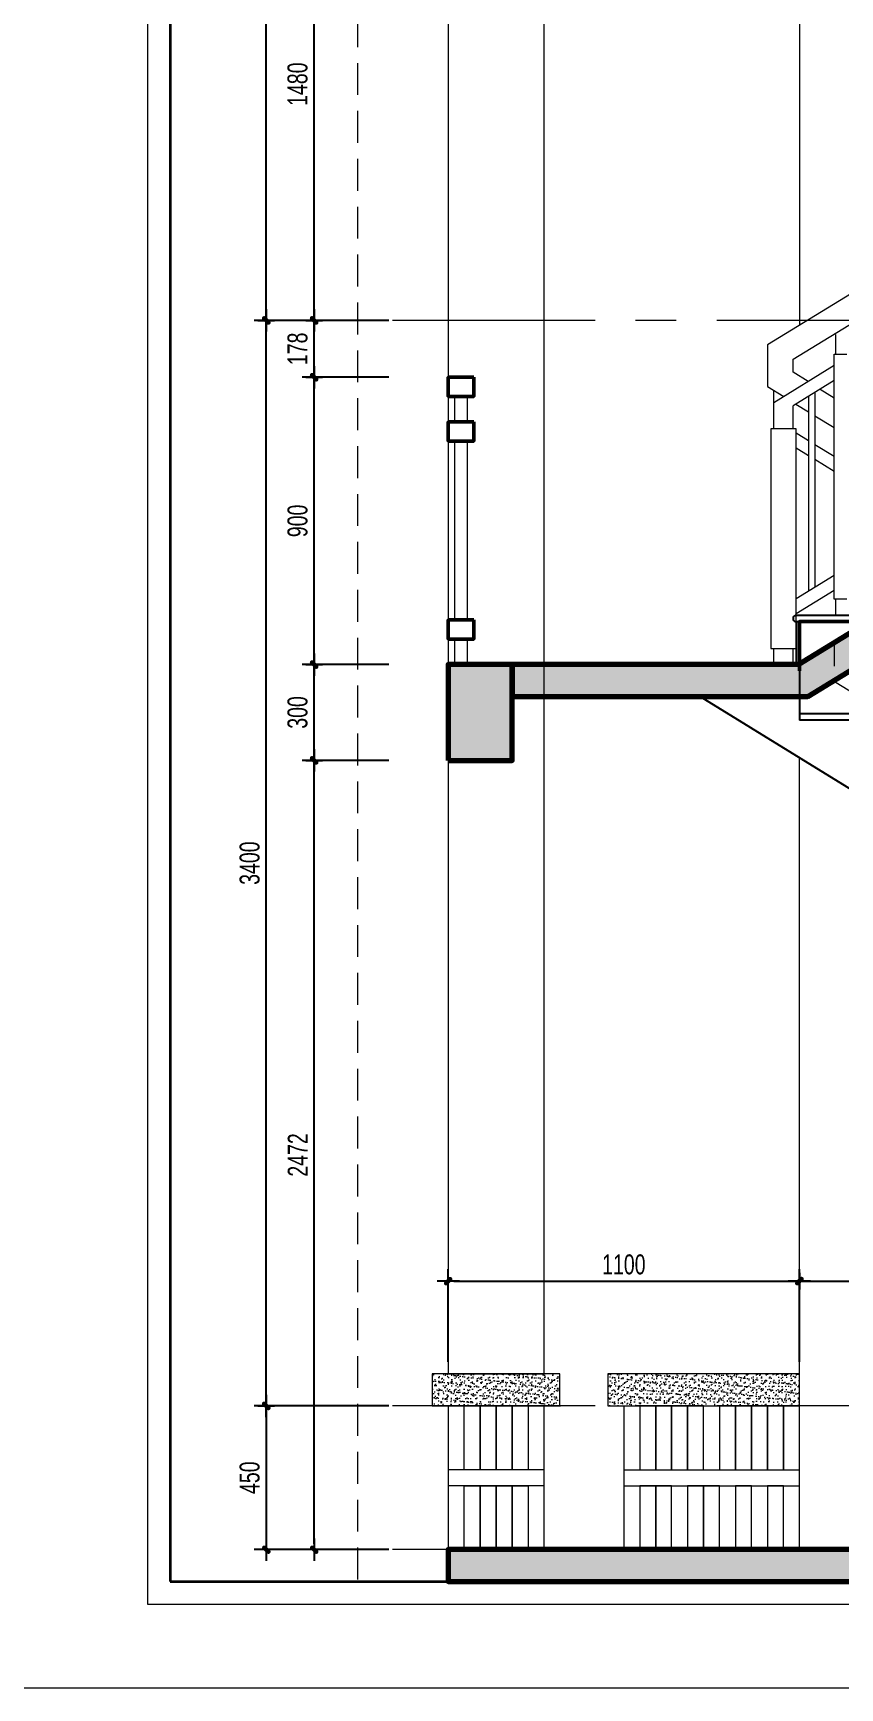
# Model space of a CAD drawing. Header units: inches. Extents: x 88947 to 296847, y 35049 to 161062.
# Drawn here: x 222946 to 225473, y 87555 to 92738 of the extents above; entities that cross this region are included whole.
import ezdxf

# ---------------------------------------------------------------- set-up
doc = ezdxf.new("R2010")
doc.units = ezdxf.units.IN
doc.header["$MEASUREMENT"] = 0
doc.header["$PDMODE"] = 1
for name, pattern in [('ACAD_ISO03W100', [30, 12, -18]), ('CENTER', [50.8, 31.75, -6.35, 6.35, -6.35]), ('DASHED', [0.75, 0.5, -0.25])]:
    doc.linetypes.add(name, pattern=pattern)
for name, color, linetype, lineweight in [('A-Dims', 145, 'Continuous', 25), ('A-Text', 30, 'Continuous', 9), ('A-Wall', 2, 'Continuous', 35), ('DIM', 7, 'Continuous', 25), ('HACTH', 8, 'Continuous', 5), ('KHUNG 1', 6, 'Continuous', 70), ('KHUNG 2', 144, 'Continuous', 18), ('KY HIEU', 4, 'Continuous', 25), ('NETMANH', 192, 'Continuous', 18), ('netthay', 254, 'Continuous', 25), ('THAY', 3, 'Continuous', 18), ('TRUC', 252, 'ACAD_ISO03W100', 13), ('TUONG', 4, 'Continuous', 50)]:
    doc.layers.add(name, color=color, linetype=linetype, lineweight=lineweight)
doc.styles.add('VNI-HELVE-CONDENSE', font='VNARIAL.TTF', dxfattribs={"width": 0.7})
doc.dimstyles.new('TAS-50', dxfattribs={"dimscale": 25, "dimtxt": 2.5, "dimasz": 0.7, "dimexe": 1.5, "dimexo": 1.5, "dimgap": 0.8, "dimtad": 1, "dimdec": 0, "dimzin": 3, "dimdsep": 46, "dimtxsty": 'VNI-HELVE-CONDENSE', "dimblk": 'TICK', "dimcen": 2.5, "dimclrt": 71, "dimazin": 2, "dimtfac": 0.75, "dimtdec": 0, "dimtix": 1, "dimtmove": 2, "dimatfit": 2, "dimldrblk": 'TICK123', "dimfxl": 1.5, "dimtolj": 1, "dimtzin": 0, "dimarcsym": 0})

# ---------------------------------------------------------------- blocks, each defined once
blk = doc.blocks.new('A$C48460813')
at = {"layer": 'THAY'}
for points in [[(80, 840), (120, 840), (120, 760), (80, 760)], [(80, 700), (120, 700), (120, 140), (80, 140)], [(80, 80), (120, 80), (120, 0), (80, 0)]]:
    blk.add_lwpolyline(points, close=True, dxfattribs=at)
at = {"layer": 'TUONG'}
for points in [[(60, 900), (140, 900), (140, 840), (60, 840)], [(60, 760), (140, 760), (140, 700), (60, 700)], [(60, 140), (140, 140), (140, 80), (60, 80)]]:
    blk.add_lwpolyline(points, close=True, dxfattribs=at)
blk = doc.blocks.new('A$C779A4126')
at = {"layer": 'netthay'}
for p, q in [((0, 154), (-250, 154)), ((0, 134), (-250, 134)), ((0, 134), (0, -20))]:
    blk.add_line(p, q, dxfattribs=at)
blk.add_arc((0.3, 144), 10, 268.513, 91.487, dxfattribs=at)
blk = doc.blocks.new('A$C321E587E')
at = {"layer": 'netthay'}
for p, q in [((-12.3, 154), (250, 154)), ((-12.3, 134), (250, 134)), ((-10, 134), (-10, 0))]:
    blk.add_line(p, q, dxfattribs=at)
blk.add_arc((-9.7, 144), 10.3, 104.4486, 255.5514, dxfattribs=at)
at = {"layer": 'TUONG'}
blk.add_lwpolyline([(0, -20), (0, 134), (250, 134), (250, 134)], dxfattribs=at)
blk = doc.blocks.new('khung ten')
at = {"layer": 'A-Wall', "ltscale": 0.7}
blk.add_lwpolyline([(267204, -219099), (305804, -219099), (305804, -190799), (267204, -190799)], close=True, dxfattribs=at)
at = {"layer": 'KHUNG 2', "ltscale": 0.7}
blk.add_lwpolyline([(267004, -219299), (306004, -219299), (306004, -190599), (267004, -190599)], close=True, dxfattribs=at)
at = {"layer": 'NETMANH', "ltscale": 0.7}
blk.add_lwpolyline([(265004, -220042), (307004, -220042), (307004, -190342), (265004, -190342)], close=True, dxfattribs=at)
blk = doc.blocks.new('TICK')
at = {"layer": 'A-Dims', "color": 1}
for p, q in [((-2, 0), (2, 0)), ((0, 1.5), (0, -1.5))]:
    blk.add_line(p, q, dxfattribs=at)
at = {"layer": 'A-Dims', "color": 1, "const_width": 0.788}
blk.add_lwpolyline([(-0.33, -0.35), (0.38, 0.38)], dxfattribs=at)
at = {"layer": 'A-Dims', "color": 1, "const_width": 0.394}
for points in [[(0.24, 0.52, -0.414214), (0.52, 0.52, -1)], [(0.52, 0.52, -0.414214), (0.52, 0.24, -1)], [(-0.47, -0.21, 0.414214), (-0.47, -0.49, 1)], [(-0.47, -0.49, 0.414214), (-0.19, -0.49, 1)]]:
    blk.add_lwpolyline(points, format="xyb", dxfattribs=at)
blk = doc.blocks.new('*D4171')
at = {"layer": 'Defpoints', "color": 0}
for p in [(223826.3, 90459.9), (224097.8, 90459.9), (224097.8, 87987.9)]:
    blk.add_point(p, dxfattribs=at)
at = {"layer": 'DIM', "color": 0, "lineweight": -2}
for p, q in [((224060.3, 90459.9), (223788.8, 90459.9)), ((223826.3, 88005.4), (223826.3, 90442.4)), ((224060.3, 87987.9), (223788.8, 87987.9))]:
    blk.add_line(p, q, dxfattribs=at)
at = {"layer": 'DIM', "color": 0, "lineweight": -2, "xscale": 17.5, "yscale": 17.5, "zscale": 17.5}
for p, rotation in [((223826.3, 90459.9), 90), ((223826.3, 87987.9), 270)]:
    blk.add_blockref('TICK', p, dxfattribs=dict(at, rotation=rotation))
at = {"layer": 'DIM', "color": 71, "insert": (223774.9, 89223.9), "char_height": 62.5, "attachment_point": 5, "rotation": 90, "style": 'VNI-HELVE-CONDENSE'}
blk.add_mtext('\\A1;2472', dxfattribs=at)
blk = doc.blocks.new('TICK123')
at = {"layer": 'A-Dims', "color": 1}
blk.add_lwpolyline([(0.05, 0, 0, 0.84, 0), (-2.11, 0, 8.4, 8.4, 0)], format="xyseb", dxfattribs=at)
blk = doc.blocks.new('*D4172')
at = {"layer": 'Defpoints', "color": 0}
for p in [(223826.3, 90759.9), (224097.8, 90759.9), (224097.8, 90459.9)]:
    blk.add_point(p, dxfattribs=at)
at = {"layer": 'DIM', "color": 0, "lineweight": -2}
for p, q in [((224060.3, 90759.9), (223788.8, 90759.9)), ((223826.3, 90477.4), (223826.3, 90742.4)), ((224060.3, 90459.9), (223788.8, 90459.9))]:
    blk.add_line(p, q, dxfattribs=at)
at = {"layer": 'DIM', "color": 0, "lineweight": -2, "xscale": 17.5, "yscale": 17.5, "zscale": 17.5}
for p, rotation in [((223826.3, 90759.9), 90), ((223826.3, 90459.9), 270)]:
    blk.add_blockref('TICK', p, dxfattribs=dict(at, rotation=rotation))
at = {"layer": 'DIM', "color": 71, "insert": (223774.4, 90609.9), "char_height": 62.5, "attachment_point": 5, "rotation": 90, "style": 'VNI-HELVE-CONDENSE'}
blk.add_mtext('\\A1;300', dxfattribs=at)
blk = doc.blocks.new('*D4173')
at = {"layer": 'Defpoints', "color": 0}
for p in [(223826.3, 91659.9), (224097.8, 91659.9), (224097.8, 90759.9)]:
    blk.add_point(p, dxfattribs=at)
at = {"layer": 'DIM', "color": 0, "lineweight": -2}
for p, q in [((224060.3, 91659.9), (223788.8, 91659.9)), ((223826.3, 90777.4), (223826.3, 91642.4)), ((224060.3, 90759.9), (223788.8, 90759.9))]:
    blk.add_line(p, q, dxfattribs=at)
at = {"layer": 'DIM', "color": 0, "lineweight": -2, "xscale": 17.5, "yscale": 17.5, "zscale": 17.5}
for p, rotation in [((223826.3, 91659.9), 90), ((223826.3, 90759.9), 270)]:
    blk.add_blockref('TICK', p, dxfattribs=dict(at, rotation=rotation))
at = {"layer": 'DIM', "color": 71, "insert": (223774.4, 91209.9), "char_height": 62.5, "attachment_point": 5, "rotation": 90, "style": 'VNI-HELVE-CONDENSE'}
blk.add_mtext('\\A1;900', dxfattribs=at)
blk = doc.blocks.new('*D4174')
at = {"layer": 'Defpoints', "color": 0}
for p in [(223826.3, 91837.9), (224097.8, 91837.9), (224097.8, 91659.9)]:
    blk.add_point(p, dxfattribs=at)
at = {"layer": 'DIM', "color": 0, "lineweight": -2}
for p, q in [((224060.3, 91837.9), (223788.8, 91837.9)), ((223826.3, 91677.4), (223826.3, 91820.4)), ((224060.3, 91659.9), (223788.8, 91659.9))]:
    blk.add_line(p, q, dxfattribs=at)
at = {"layer": 'DIM', "color": 0, "lineweight": -2, "xscale": 17.5, "yscale": 17.5, "zscale": 17.5}
for p, rotation in [((223826.3, 91837.9), 90), ((223826.3, 91659.9), 270)]:
    blk.add_blockref('TICK', p, dxfattribs=dict(at, rotation=rotation))
at = {"layer": 'DIM', "color": 71, "insert": (223774.4, 91748.9), "char_height": 62.5, "attachment_point": 5, "rotation": 90, "style": 'VNI-HELVE-CONDENSE'}
blk.add_mtext('\\A1;178', dxfattribs=at)
blk = doc.blocks.new('*D4175')
at = {"layer": 'Defpoints', "color": 0}
for p in [(223676.3, 91837.9), (224097.8, 91837.9), (224097.8, 88437.9)]:
    blk.add_point(p, dxfattribs=at)
at = {"layer": 'DIM', "color": 0, "lineweight": -2}
for p, q in [((224060.3, 91837.9), (223638.8, 91837.9)), ((223676.3, 88455.4), (223676.3, 91820.4)), ((224060.3, 88437.9), (223638.8, 88437.9))]:
    blk.add_line(p, q, dxfattribs=at)
at = {"layer": 'DIM', "color": 0, "lineweight": -2, "xscale": 17.5, "yscale": 17.5, "zscale": 17.5}
for p, rotation in [((223676.3, 91837.9), 90), ((223676.3, 88437.9), 270)]:
    blk.add_blockref('TICK', p, dxfattribs=dict(at, rotation=rotation))
at = {"layer": 'DIM', "color": 71, "insert": (223624.4, 90137.9), "char_height": 62.5, "attachment_point": 5, "rotation": 90, "style": 'VNI-HELVE-CONDENSE'}
blk.add_mtext('\\A1;3400', dxfattribs=at)
blk = doc.blocks.new('*D4176')
at = {"layer": 'Defpoints', "color": 0}
for p in [(223826.3, 93317.9), (224246.4, 93317.9), (224097.8, 91837.9)]:
    blk.add_point(p, dxfattribs=at)
at = {"layer": 'DIM', "color": 0, "lineweight": -2}
for p, q in [((224208.9, 93317.9), (223788.8, 93317.9)), ((223826.3, 91855.4), (223826.3, 93300.4)), ((224060.3, 91837.9), (223788.8, 91837.9))]:
    blk.add_line(p, q, dxfattribs=at)
at = {"layer": 'DIM', "color": 0, "lineweight": -2, "xscale": 17.5, "yscale": 17.5, "zscale": 17.5}
for p, rotation in [((223826.3, 93317.9), 90), ((223826.3, 91837.9), 270)]:
    blk.add_blockref('TICK', p, dxfattribs=dict(at, rotation=rotation))
at = {"layer": 'DIM', "color": 71, "insert": (223774.4, 92577.9), "char_height": 62.5, "attachment_point": 5, "rotation": 90, "style": 'VNI-HELVE-CONDENSE'}
blk.add_mtext('\\A1;1480', dxfattribs=at)
blk = doc.blocks.new('*D4180')
at = {"layer": 'Defpoints', "color": 0}
for p in [(223676.3, 95237.9), (224097.8, 95237.9), (224097.8, 91837.9)]:
    blk.add_point(p, dxfattribs=at)
at = {"layer": 'DIM', "color": 0, "lineweight": -2}
for p, q in [((224060.3, 95237.9), (223638.8, 95237.9)), ((223676.3, 91855.4), (223676.3, 95220.4)), ((224060.3, 91837.9), (223638.8, 91837.9))]:
    blk.add_line(p, q, dxfattribs=at)
at = {"layer": 'DIM', "color": 0, "lineweight": -2, "xscale": 17.5, "yscale": 17.5, "zscale": 17.5}
for p, rotation in [((223676.3, 95237.9), 90), ((223676.3, 91837.9), 270)]:
    blk.add_blockref('TICK', p, dxfattribs=dict(at, rotation=rotation))
at = {"layer": 'DIM', "color": 71, "insert": (223624.4, 93537.9), "char_height": 62.5, "attachment_point": 5, "rotation": 90, "style": 'VNI-HELVE-CONDENSE'}
blk.add_mtext('\\A1;3400', dxfattribs=at)
blk = doc.blocks.new('*D4181')
at = {"layer": 'Defpoints', "color": 0}
for p in [(224097.8, 88437.9), (223676.3, 87987.9), (224097.8, 87987.9)]:
    blk.add_point(p, dxfattribs=at)
at = {"layer": 'DIM', "color": 0, "lineweight": -2}
for p, q in [((224060.3, 88437.9), (223638.8, 88437.9)), ((223676.3, 88420.4), (223676.3, 88005.4)), ((224060.3, 87987.9), (223638.8, 87987.9))]:
    blk.add_line(p, q, dxfattribs=at)
at = {"layer": 'DIM', "color": 0, "lineweight": -2, "xscale": 17.5, "yscale": 17.5, "zscale": 17.5}
for p, rotation in [((223676.3, 88437.9), 90), ((223676.3, 87987.9), 270)]:
    blk.add_blockref('TICK', p, dxfattribs=dict(at, rotation=rotation))
at = {"layer": 'DIM', "color": 71, "insert": (223624.4, 88212.9), "char_height": 62.5, "attachment_point": 5, "rotation": 90, "style": 'VNI-HELVE-CONDENSE'}
blk.add_mtext('\\A1;450', dxfattribs=at)
blk = doc.blocks.new('*D4182')
at = {"layer": 'Defpoints', "color": 0}
for p in [(225346.4, 88828.8), (224246.4, 88537.9), (225346.4, 88537.9)]:
    blk.add_point(p, dxfattribs=at)
at = {"layer": 'DIM', "color": 0, "lineweight": -2}
for p, q in [((224246.4, 88575.4), (224246.4, 88866.3)), ((225346.4, 88575.4), (225346.4, 88866.3)), ((224263.9, 88828.8), (225328.9, 88828.8))]:
    blk.add_line(p, q, dxfattribs=at)
at = {"layer": 'DIM', "color": 0, "lineweight": -2, "xscale": 17.5, "yscale": 17.5, "zscale": 17.5, "rotation": 180}
blk.add_blockref('TICK', (224246.4, 88828.8), dxfattribs=at)
at = {"layer": 'DIM', "color": 0, "lineweight": -2, "xscale": 17.5, "yscale": 17.5, "zscale": 17.5}
blk.add_blockref('TICK', (225346.4, 88828.8), dxfattribs=at)
at = {"layer": 'DIM', "color": 71, "insert": (224796.4, 88880.7), "char_height": 62.5, "attachment_point": 5, "style": 'VNI-HELVE-CONDENSE'}
blk.add_mtext('\\A1;1100', dxfattribs=at)
blk = doc.blocks.new('*D4183')
at = {"layer": 'Defpoints', "color": 0}
for p in [(226196.4, 88828.8), (225346.4, 88537.9), (226196.4, 88537.9)]:
    blk.add_point(p, dxfattribs=at)
at = {"layer": 'DIM', "color": 0, "lineweight": -2}
for p, q in [((225346.4, 88575.4), (225346.4, 88866.3)), ((226196.4, 88575.4), (226196.4, 88866.3)), ((225363.9, 88828.8), (226178.9, 88828.8))]:
    blk.add_line(p, q, dxfattribs=at)
at = {"layer": 'DIM', "color": 0, "lineweight": -2, "xscale": 17.5, "yscale": 17.5, "zscale": 17.5, "rotation": 180}
blk.add_blockref('TICK', (225346.4, 88828.8), dxfattribs=at)
at = {"layer": 'DIM', "color": 0, "lineweight": -2, "xscale": 17.5, "yscale": 17.5, "zscale": 17.5}
blk.add_blockref('TICK', (226196.4, 88828.8), dxfattribs=at)
at = {"layer": 'DIM', "color": 71, "insert": (225771.4, 88880.7), "char_height": 62.5, "attachment_point": 5, "style": 'VNI-HELVE-CONDENSE'}
blk.add_mtext('\\A1;850', dxfattribs=at)

msp = doc.modelspace()

# ---------------------------------------------------------------- hatches: boundary and pattern name
at = {"layer": 'HACTH'}
h = msp.add_hatch(dxfattribs=at)
h.set_pattern_fill('AR-SAND', color=256, scale=10, style=0)
h.set_pattern_definition([(142.5, (224596.373, 88437.934), (0.62993, 19.26824), [0, -15.2, 0, -17, 0, -16.25]), (172.5, (224596.373, 88437.934), (-17.6978, 28.2215), [0, -8.2, 0, -13.7, 0, -5.25]), (212.5, (224608.673, 88437.934), (-31.1414, 0.0566), [0, -5, 0, -18, 0, -23.5]), (222.5, (224608.673, 88437.934), (-30.0613, 8.7768), [0, -2.5, 0, -11.8, 0, -13.5])])
h.paths.add_polyline_path([(224196.4, 88537.9), (224246.4, 88537.9), (224596.4, 88537.9), (224596.4, 88437.9), (224196.4, 88437.9)])
h = msp.add_hatch(dxfattribs=at)
h.set_pattern_fill('AR-SAND', color=256, scale=10, style=0)
h.set_pattern_definition([(142.5, (224596.373, 88437.934), (0.62993, 19.26824), [0, -15.2, 0, -17, 0, -16.25]), (172.5, (224596.373, 88437.934), (-17.6978, 28.2215), [0, -8.2, 0, -13.7, 0, -5.25]), (212.5, (224608.673, 88437.934), (-31.1414, 0.0566), [0, -5, 0, -18, 0, -23.5]), (222.5, (224608.673, 88437.934), (-30.0613, 8.7768), [0, -2.5, 0, -11.8, 0, -13.5])])
h.paths.add_polyline_path([(224196.4, 88537.9), (224246.4, 88537.9), (224596.4, 88537.9), (224596.4, 88437.9), (224196.4, 88437.9)])
h = msp.add_hatch(dxfattribs=at)
h.set_pattern_fill('AR-SAND', color=256, scale=10, style=0)
h.set_pattern_definition([(142.5, (103979.938, 27246.208), (0.6299336, 19.2682377), [0, -15.2, 0, -17, 0, -16.25]), (172.5, (103979.938, 27246.208), (-17.697767, 28.2214607), [0, -8.2, 0, -13.7, 0, -5.25]), (212.5, (103992.238, 27246.208), (-31.1414186, 0.0565905), [0, -5, 0, -18, 0, -23.5]), (222.5, (103992.238, 27246.208), (-30.061266, 8.7767556), [0, -2.5, 0, -11.8, 0, -13.5])])
h.paths.add_polyline_path([(224746.2, 88537.9), (224952.3, 88537.9), (224952.3, 88437.9), (224776.2, 88437.9), (224746.2, 88437.9)])
h.paths.add_polyline_path([(225346.4, 88437.9), (225346.4, 88537.9), (225146.2, 88537.9), (225146.2, 88537.9), (224952.3, 88537.9), (224952.3, 88437.9)])
h = msp.add_hatch(dxfattribs=at)
h.set_pattern_fill('AR-SAND', color=256, scale=10, style=0)
h.set_pattern_definition([(142.5, (103979.938, 27246.208), (0.6299336, 19.2682377), [0, -15.2, 0, -17, 0, -16.25]), (172.5, (103979.938, 27246.208), (-17.697767, 28.2214607), [0, -8.2, 0, -13.7, 0, -5.25]), (212.5, (103992.238, 27246.208), (-31.1414186, 0.0565905), [0, -5, 0, -18, 0, -23.5]), (222.5, (103992.238, 27246.208), (-30.061266, 8.7767556), [0, -2.5, 0, -11.8, 0, -13.5])])
h.paths.add_polyline_path([(224746.2, 88537.9), (224952.3, 88537.9), (224952.3, 88437.9), (224776.2, 88437.9), (224746.2, 88437.9)])
h.paths.add_polyline_path([(225346.4, 88437.9), (225346.4, 88537.9), (225146.2, 88537.9), (225146.2, 88537.9), (224952.3, 88537.9), (224952.3, 88437.9)])
at = {"layer": 'KHUNG 1'}
h = msp.add_hatch(color=256, dxfattribs=at)
h.paths.add_polyline_path([(227134, 91737.9), (227596.4, 91737.9), (227596.4, 91838.3), (227106.4, 91838.3), (225344.2, 90759.9), (224446.4, 90759.9), (224446.4, 90659.9), (225372.3, 90659.9)])
edge = h.paths.add_edge_path(flags=17)
edge.add_line((226844.1, 91838.3), (227106.4, 91838.3))
edge = h.paths.add_edge_path(flags=17)
edge.add_line((226844.1, 91818.3), (227106.4, 91818.3))
edge = h.paths.add_edge_path(flags=17)
edge.add_arc((226846.7, 91828.3), 10.3, 104.4486, 255.5514)
edge = h.paths.add_edge_path(flags=17)
edge.add_line((226846.4, 91818.3), (226846.4, 91684.3))
edge = h.paths.add_edge_path(flags=16)
edge.add_line((226856.4, 91664.3), (226856.4, 91818.3))
edge.add_line((226856.4, 91818.3), (227106.4, 91818.3))
edge = h.paths.add_edge_path(flags=17)
edge.add_line((226594.1, 91684.3), (226856.4, 91684.3))
edge = h.paths.add_edge_path(flags=17)
edge.add_line((226594.1, 91664.3), (226856.4, 91664.3))
edge = h.paths.add_edge_path(flags=17)
edge.add_arc((226596.7, 91674.3), 10.3, 104.4486, 255.5514)
edge = h.paths.add_edge_path(flags=17)
edge.add_line((226596.4, 91664.3), (226596.4, 91530.3))
edge = h.paths.add_edge_path(flags=16)
edge.add_line((226606.4, 91510.3), (226606.4, 91664.3))
edge.add_line((226606.4, 91664.3), (226856.4, 91664.3))
msp.add_hatch(color=256, dxfattribs=at).paths.add_polyline_path([(226384.7, 87887.9), (228102.2, 88945.9), (228846.4, 88945.9), (228846.4, 89045.9), (227856.4, 89045.9), (227856.4, 88911.9), (226356.4, 87987.9), (224246.4, 87987.9), (224246.4, 87887.9)])

# ---------------------------------------------------------------- linework, layer by layer
at = {"layer": 'HACTH'}
for points in [[(224346.2, 88437.9), (224346.2, 88237.9), (224296.2, 88237.9), (224296.2, 88437.9)], [(224346.2, 88437.9), (224346.2, 88237.9), (224296.2, 88237.9), (224296.2, 88437.9)], [(224396.2, 88437.9), (224396.2, 88237.9), (224346.2, 88237.9), (224346.2, 88437.9)], [(224396.2, 88437.9), (224396.2, 88237.9), (224346.2, 88237.9), (224346.2, 88437.9)], [(224446.2, 88437.9), (224446.2, 88237.9), (224396.2, 88237.9), (224396.2, 88437.9)], [(224446.2, 88437.9), (224446.2, 88237.9), (224396.2, 88237.9), (224396.2, 88437.9)], [(224496.2, 88437.9), (224496.2, 88237.9), (224446.2, 88237.9), (224446.2, 88437.9)], [(224496.2, 88437.9), (224496.2, 88237.9), (224446.2, 88237.9), (224446.2, 88437.9)], [(224846.2, 88437.9), (224846.2, 88237.9), (224896.2, 88237.9), (224896.2, 88437.9)], [(224846.2, 88437.9), (224846.2, 88237.9), (224896.2, 88237.9), (224896.2, 88437.9)], [(224896.2, 88437.9), (224896.2, 88237.9), (224946.2, 88237.9), (224946.2, 88437.9)], [(224896.2, 88437.9), (224896.2, 88237.9), (224946.2, 88237.9), (224946.2, 88437.9)], [(224946.2, 88437.9), (224946.2, 88237.9), (224996.2, 88237.9), (224996.2, 88437.9)], [(224946.2, 88437.9), (224946.2, 88237.9), (224996.2, 88237.9), (224996.2, 88437.9)], [(224996.2, 88437.9), (224996.2, 88237.9), (225046.2, 88237.9), (225046.2, 88437.9)], [(224996.2, 88437.9), (224996.2, 88237.9), (225046.2, 88237.9), (225046.2, 88437.9)], [(225096.2, 88437.9), (225096.2, 88237.9), (225146.2, 88237.9), (225146.2, 88437.9)], [(225096.2, 88437.9), (225096.2, 88237.9), (225146.2, 88237.9), (225146.2, 88437.9)], [(225146.2, 88437.9), (225146.2, 88237.9), (225196.2, 88237.9), (225196.2, 88437.9)], [(225146.2, 88437.9), (225146.2, 88237.9), (225196.2, 88237.9), (225196.2, 88437.9)], [(225196.2, 88437.9), (225196.2, 88237.9), (225246.2, 88237.9), (225246.2, 88437.9)], [(225196.2, 88437.9), (225196.2, 88237.9), (225246.2, 88237.9), (225246.2, 88437.9)], [(225246.2, 88437.9), (225246.2, 88237.9), (225296.2, 88237.9), (225296.2, 88437.9)], [(225246.2, 88437.9), (225246.2, 88237.9), (225296.2, 88237.9), (225296.2, 88437.9)], [(225296.2, 88437.9), (225296.2, 88237.9), (225346.2, 88237.9), (225346.2, 88437.9)], [(225296.2, 88437.9), (225296.2, 88237.9), (225346.2, 88237.9), (225346.2, 88437.9)], [(224346.2, 88187.9), (224346.2, 87987.9), (224296.2, 87987.9), (224296.2, 88187.9)], [(224346.2, 88187.9), (224346.2, 87987.9), (224296.2, 87987.9), (224296.2, 88187.9)], [(224396.2, 88187.9), (224396.2, 87987.9), (224346.2, 87987.9), (224346.2, 88187.9)], [(224396.2, 88187.9), (224396.2, 87987.9), (224346.2, 87987.9), (224346.2, 88187.9)], [(224446.2, 88187.9), (224446.2, 87987.9), (224396.2, 87987.9), (224396.2, 88187.9)], [(224446.2, 88187.9), (224446.2, 87987.9), (224396.2, 87987.9), (224396.2, 88187.9)], [(224496.2, 88187.9), (224496.2, 87987.9), (224446.2, 87987.9), (224446.2, 88187.9)], [(224496.2, 88187.9), (224496.2, 87987.9), (224446.2, 87987.9), (224446.2, 88187.9)], [(224846.2, 88187.9), (224846.2, 87987.9), (224896.2, 87987.9), (224896.2, 88187.9)], [(224846.2, 88187.9), (224846.2, 87987.9), (224896.2, 87987.9), (224896.2, 88187.9)], [(224896.2, 88187.9), (224896.2, 87987.9), (224946.2, 87987.9), (224946.2, 88187.9)], [(224896.2, 88187.9), (224896.2, 87987.9), (224946.2, 87987.9), (224946.2, 88187.9)], [(224996.2, 88187.9), (224996.2, 87987.9), (225046.2, 87987.9), (225046.2, 88187.9)], [(224996.2, 88187.9), (224996.2, 87987.9), (225046.2, 87987.9), (225046.2, 88187.9)], [(225046.2, 88187.9), (225046.2, 87987.9), (225096.2, 87987.9), (225096.2, 88187.9)], [(225046.2, 88187.9), (225046.2, 87987.9), (225096.2, 87987.9), (225096.2, 88187.9)], [(225146.2, 88187.9), (225146.2, 87987.9), (225196.2, 87987.9), (225196.2, 88187.9)], [(225146.2, 88187.9), (225146.2, 87987.9), (225196.2, 87987.9), (225196.2, 88187.9)], [(225246.2, 88187.9), (225246.2, 87987.9), (225296.2, 87987.9), (225296.2, 88187.9)], [(225246.2, 88187.9), (225246.2, 87987.9), (225296.2, 87987.9), (225296.2, 88187.9)]]:
    msp.add_lwpolyline(points, close=True, dxfattribs=at)
for points in [[(224546.4, 88237.9), (224246.4, 88237.9)], [(224546.4, 88237.9), (224246.4, 88237.9)], [(224796.2, 88237.9), (225346.4, 88237.9)], [(224796.2, 88237.9), (225346.4, 88237.9)], [(224546.4, 88187.9), (224246.4, 88187.9)], [(224546.4, 88187.9), (224246.4, 88187.9)], [(224796.2, 88187.9), (225346.4, 88187.9)], [(224796.2, 88187.9), (225346.4, 88187.9)]]:
    msp.add_lwpolyline(points, dxfattribs=at)
at = {"layer": 'KHUNG 1'}
for points in [[(227134, 91737.9), (227596.4, 91737.9), (227596.4, 91838.3), (227106.4, 91838.3), (225344.2, 90759.9), (224446.4, 90759.9), (224446.4, 90659.9), (225372.3, 90659.9), (227134, 91737.9)], [(224246.4, 90459.9), (224446.4, 90459.9), (224446.4, 90759.9), (224246.4, 90759.9)]]:
    msp.add_lwpolyline(points, close=True, dxfattribs=at)
msp.add_lwpolyline([(226384.7, 87887.9), (228102.2, 88945.9), (228846.4, 88945.9), (228846.4, 89045.9), (227856.4, 89045.9), (227856.4, 88911.9), (226356.4, 87987.9), (224246.4, 87987.9), (224246.4, 87887.9), (226384.7, 87887.9)], dxfattribs=at)
msp.add_solid([(224246.4, 90759.9), (224446.4, 90759.9), (224246.4, 90459.9), (224446.4, 90459.9)], dxfattribs=at)
at = {"layer": 'KHUNG 2', "linetype": 'DASHED', "ltscale": 200}
msp.add_lwpolyline([(223961.6, 87887.9), (229786.4, 87887.9), (229786.4, 97894), (223961.6, 97894)], close=True, dxfattribs=at)
at = {"layer": 'netthay'}
msp.add_line((225346.4, 90739.9), (225346.4, 90585.9), dxfattribs=at)
msp.add_lwpolyline([(224446.4, 90659.9), (225035.6, 90659.9), (227846.4, 88928.5)], dxfattribs=at)
at = {"layer": 'THAY'}
for points in [[(224546.4, 88537.9), (224546.4, 96091.2), (224246.4, 96091.2), (224246.4, 88537.9), (224546.4, 88537.9), (224546.4, 88537.9)], [(225346.4, 93304.9), (225346.4, 91822.3)], [(227846.4, 92737.7), (226844.3, 92737.7), (225246.4, 91761.2), (225246.4, 91630.6), (225297.4, 91599.2)], [(225373.6, 91646.2), (225326.4, 91675.3), (225326.4, 91716.4), (226866.8, 92657.7), (227926.4, 92657.7)], [(225460.2, 91731.7), (225460.2, 91793.5)], [(225455.2, 91696.5), (225266.4, 91580.1)], [(225455.2, 90964.3), (225455.2, 91731.7)], [(225455.2, 91731.7), (225495.2, 91731.7)], [(225455.2, 91649.5), (225326.4, 91570.1)], [(225266.4, 91498.3), (225266.4, 91618.3)], [(225375.2, 91600.2), (225375.2, 90989.5)], [(225395.2, 91612.5), (225395.2, 91001.8)], [(225411.8, 91622.7), (225455.2, 91595.9)], [(225326.4, 91498.3), (225326.4, 91570.1)], [(225335.5, 91575.7), (225375.2, 91551.2)], [(225395.2, 91538.9), (225455.2, 91502)], [(225256.4, 91498.3), (225256.4, 90810.3), (225336.4, 90810.3), (225336.4, 91498.3), (225256.4, 91498.3)], [(225336.4, 91486), (225375.2, 91462.1)], [(225336.4, 91439), (225375.2, 91415.1)], [(225395.2, 91449.7), (225455.2, 91412.8)], [(225395.2, 91402.8), (225455.2, 91365.8)], [(225455.2, 91038.7), (225336.4, 90965.5)], [(225455.2, 90991.8), (225336.4, 90918.5)], [(225495.2, 90964.3), (225455.2, 90964.3)], [(225460.2, 90914.3), (225460.2, 90964.3)], [(225455.2, 90834.1), (225455.2, 90755.1)], [(225266.4, 90760.3), (225266.4, 90810.3)], [(225326.4, 90760.3), (225326.4, 90810.3)], [(225395.2, 90797.5), (225395.2, 90792)], [(225448, 90712.5), (225701.4, 90556.5)], [(225346.4, 87987.9), (225346.4, 90468.5)], [(224196.4, 88437.9), (224596.4, 88437.9), (224596.4, 88537.9), (224246.4, 88537.9), (224196.4, 88537.9), (224196.4, 88437.9)], [(225346.4, 88537.9), (224746.4, 88537.9), (224746.4, 88437.9), (224776.4, 88437.9), (224776.4, 88437.9), (225346.2, 88437.9)], [(224246.4, 88437.9), (224246.4, 87987.9), (224546.4, 87987.9), (224546.4, 88437.9)], [(224796.4, 88437.9), (224796.4, 87987.9), (224796.4, 87987.9), (224796.4, 87987.9)]]:
    msp.add_lwpolyline(points, dxfattribs=at)
at = {"layer": 'TRUC', "linetype": 'CENTER', "ltscale": 20}
for points in [[(229786.4, 91837.9), (223961.6, 91837.9)], [(229786.4, 88437.9), (223961.6, 88437.9)], [(229786.4, 87987.9), (223961.6, 87987.9)]]:
    msp.add_lwpolyline(points, dxfattribs=at)

# ---------------------------------------------------------------- block references
at = {"layer": 'A-Text', "xscale": 0.3535714285681024, "yscale": 0.3535714286845177, "zscale": 0.3535714286832132}
msp.add_blockref('khung ten', (128899.4, 165355.2), dxfattribs=at)
at = {"layer": 'DIM', "xscale": -1}
msp.add_blockref('A$C48460813', (224386.4, 90759.9), dxfattribs=at)
msp.add_blockref('A$C48460813', (224386.4, 90759.9), dxfattribs=at)
at = {"layer": 'KY HIEU'}
for name, p in [('A$C321E587E', (225346.4, 90760.3)), ('A$C779A4126', (225596.4, 90451.9))]:
    msp.add_blockref(name, p, dxfattribs=at)

# ---------------------------------------------------------------- dimensions: what is measured, and where the dimension line sits
at = {"layer": 'DIM'}
for base, p1, p2, picture, middle in [((223676.3, 95237.9), (224097.8, 91837.9), (224097.8, 95237.9), '*D4180', (223624.4, 93537.9)), ((223826.3, 93317.9), (224097.8, 91837.9), (224246.4, 93317.9), '*D4176', (223774.4, 92577.9)), ((223676.3, 91837.9), (224097.8, 88437.9), (224097.8, 91837.9), '*D4175', (223624.4, 90137.9)), ((223826.3, 91837.9), (224097.8, 91659.9), (224097.8, 91837.9), '*D4174', (223774.4, 91748.9)), ((223826.3, 91659.9), (224097.8, 90759.9), (224097.8, 91659.9), '*D4173', (223774.4, 91209.9)), ((223826.3, 90759.9), (224097.8, 90459.9), (224097.8, 90759.9), '*D4172', (223774.4, 90609.9)), ((223826.3, 90459.9), (224097.8, 87987.9), (224097.8, 90459.9), '*D4171', (223774.9, 89223.9)), ((223676.3, 87987.9), (224097.8, 88437.9), (224097.8, 87987.9), '*D4181', (223624.4, 88212.9))]:
    dim = msp.add_linear_dim(base=base, p1=p1, p2=p2, angle=90, dimstyle='TAS-50', dxfattribs=at)
    dim.commit()
    dim.dimension.update_dxf_attribs({"geometry": picture, "text_midpoint": middle})
for base, p1, p2, picture, middle in [((225346.4, 88828.8), (224246.4, 88537.9), (225346.4, 88537.9), '*D4182', (224796.4, 88880.7)), ((226196.4, 88828.8), (225346.4, 88537.9), (226196.4, 88537.9), '*D4183', (225771.4, 88880.7))]:
    dim = msp.add_linear_dim(base=base, p1=p1, p2=p2, dimstyle='TAS-50', dxfattribs=at)
    dim.commit()
    dim.dimension.update_dxf_attribs({"geometry": picture, "text_midpoint": middle})

doc.saveas('drawing.dxf')
